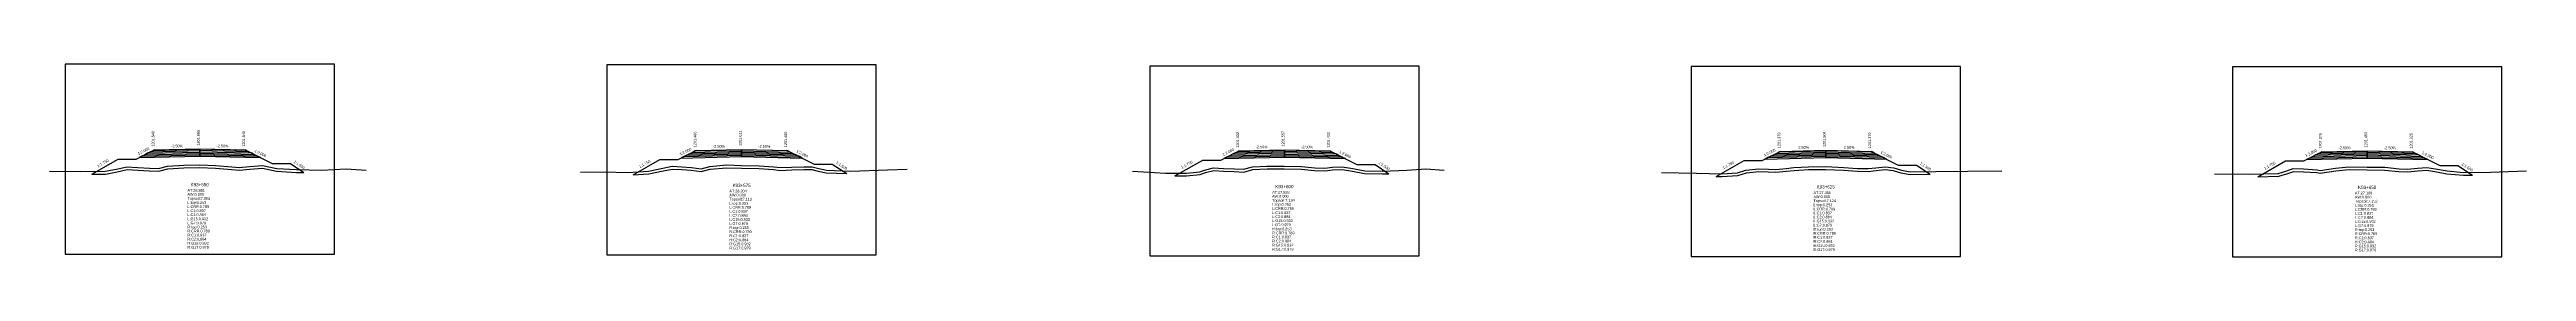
# Model space of a CAD drawing. Extents: x -7 to 78429, y 1189 to 1262.
# Drawn here: x 19291.8 to 19564.9, y 1189.7 to 1211 of the extents above; entities that cross this region are included whole.
import ezdxf
from ezdxf.enums import TextEntityAlignment as Align

# ---------------------------------------------------------------- set-up
doc = ezdxf.new("R2010")
doc.units = 0

msp = doc.modelspace()

# ---------------------------------------------------------------- linework, layer by layer
at = {"layer": 'A4_BORDER', "color": 7}
for points in [[(19293.524, 1190.027), (19323.224, 1190.027), (19323.224, 1211.027), (19293.524, 1211.027), (19293.524, 1190.027)], [(19353.265, 1189.95), (19382.965, 1189.95), (19382.965, 1210.95), (19353.265, 1210.95), (19353.265, 1189.95)], [(19413.102, 1189.817), (19442.802, 1189.817), (19442.802, 1210.817), (19413.102, 1210.817), (19413.102, 1189.817)], [(19472.786, 1189.774), (19502.486, 1189.774), (19502.486, 1210.774), (19472.786, 1210.774), (19472.786, 1189.774)], [(19532.473, 1189.727), (19562.173, 1189.727), (19562.173, 1210.727), (19532.473, 1210.727), (19532.473, 1189.727)]]:
    msp.add_lwpolyline(points, dxfattribs=at)
at = {"layer": 'CLEAR_GROUND', "color": 8}
for points in [[(19296.464, 1198.877), (19297.989, 1198.884), (19299.271, 1199.116), (19300.382, 1199.377), (19301.551, 1199.3), (19302.813, 1199.227), (19303.851, 1199.179), (19304.855, 1199.443), (19306.631, 1199.548), (19308.397, 1199.588), (19310.102, 1199.531), (19311.885, 1199.368), (19312.715, 1199.313), (19313.894, 1199.426), (19315.284, 1199.525), (19316.827, 1199.208), (19319.042, 1199.066), (19319.858, 1199.051)], [(19356.164, 1198.8), (19357.901, 1198.902), (19359.472, 1199.235), (19360.482, 1199.432), (19361.514, 1199.381), (19362.564, 1199.31), (19363.674, 1199.165), (19364.655, 1199.416), (19366.466, 1199.58), (19368.097, 1199.542), (19370.019, 1199.482), (19371.627, 1199.382), (19372.396, 1199.285), (19373.641, 1199.335), (19374.968, 1199.381), (19375.864, 1199.367), (19376.568, 1199.213), (19377.438, 1199.002), (19379.708, 1198.924)], [(19415.864, 1198.667), (19417.169, 1198.675), (19418.682, 1198.833), (19419.242, 1199.033), (19420.171, 1199.263), (19421.233, 1199.198), (19422.428, 1199.164), (19423.488, 1199.099), (19424.482, 1199.366), (19426.042, 1199.447), (19427.944, 1199.467), (19429.818, 1199.416), (19431.279, 1199.261), (19432.416, 1199.221), (19433.266, 1199.35), (19434.321, 1199.382), (19435.464, 1199.197), (19436.775, 1198.946), (19438.778, 1198.889), (19439.47, 1198.92)], [(19475.564, 1198.624), (19476.176, 1198.607), (19477.96, 1198.707), (19478.884, 1199.008), (19480.254, 1199.171), (19481.301, 1199.127), (19482.128, 1199.09), (19483.302, 1199.188), (19484.137, 1199.287), (19485.739, 1199.391), (19487.62, 1199.4), (19489.601, 1199.319), (19491.118, 1199.195), (19492.322, 1199.178), (19493.19, 1199.276), (19494.178, 1199.371), (19495.066, 1199.254), (19495.927, 1199.024), (19496.927, 1198.842), (19499.163, 1198.861)], [(19535.264, 1198.577), (19537.571, 1198.642), (19538.56, 1198.934), (19539.228, 1199.178), (19540.3, 1199.14), (19541.764, 1199.032), (19542.132, 1198.981), (19543.863, 1199.242), (19545.33, 1199.371), (19547.334, 1199.356), (19549.24, 1199.326), (19550.832, 1199.146), (19551.79, 1199.121), (19552.9, 1199.242), (19553.884, 1199.319), (19554.794, 1199.158), (19556.102, 1198.919), (19557.93, 1198.744), (19558.919, 1198.761)]]:
    msp.add_lwpolyline(points, dxfattribs=at)
at = {"layer": 'DESIGN_ROAD_TRIMMED', "color": 1}
for points in [[(19296.464, 1198.877), (19299.374, 1200.54), (19301.374, 1200.54), (19303.374, 1201.54), (19303.374, 1201.54), (19303.269, 1201.487), (19303.269, 1201.487), (19302.953, 1201.329), (19302.953, 1201.329), (19302.637, 1201.172), (19302.637, 1201.172), (19302.322, 1201.014), (19302.322, 1201.014), (19302.006, 1200.856), (19302.006, 1200.856), (19301.69, 1200.698), (19308.374, 1200.865), (19308.374, 1201.015), (19308.374, 1201.015), (19308.374, 1201.165), (19308.374, 1201.165), (19308.374, 1201.315), (19308.374, 1201.315), (19308.374, 1201.465), (19308.374, 1201.465), (19308.374, 1201.615), (19308.374, 1201.615), (19308.374, 1201.665), (19308.374, 1201.665), (19308.374, 1201.665), (19308.374, 1201.665), (19308.374, 1201.665), (19308.374, 1201.615), (19308.374, 1201.615), (19308.374, 1201.465), (19308.374, 1201.465), (19308.374, 1201.315), (19308.374, 1201.315), (19308.374, 1201.165), (19308.374, 1201.165), (19308.374, 1201.015), (19308.374, 1201.015), (19308.374, 1200.865), (19315.058, 1200.698), (19314.743, 1200.856), (19314.743, 1200.856), (19314.427, 1201.014), (19314.427, 1201.014), (19314.111, 1201.172), (19314.111, 1201.172), (19313.795, 1201.329), (19313.795, 1201.329), (19313.48, 1201.487), (19313.48, 1201.487), (19313.374, 1201.54), (19313.374, 1201.54), (19316.374, 1200.04), (19318.374, 1200.04), (19319.858, 1199.051)], [(19356.164, 1198.8), (19359.115, 1200.486), (19361.115, 1200.486), (19363.115, 1201.486), (19363.115, 1201.486), (19363.009, 1201.433), (19363.009, 1201.433), (19362.694, 1201.275), (19362.694, 1201.275), (19362.378, 1201.118), (19362.378, 1201.118), (19362.062, 1200.96), (19362.062, 1200.96), (19361.746, 1200.802), (19361.746, 1200.802), (19361.43, 1200.644), (19368.115, 1200.811), (19368.115, 1200.961), (19368.115, 1200.961), (19368.115, 1201.111), (19368.115, 1201.111), (19368.115, 1201.261), (19368.115, 1201.261), (19368.115, 1201.411), (19368.115, 1201.411), (19368.115, 1201.561), (19368.115, 1201.561), (19368.115, 1201.611), (19368.115, 1201.611), (19368.115, 1201.611), (19368.115, 1201.611), (19368.115, 1201.611), (19368.115, 1201.561), (19368.115, 1201.561), (19368.115, 1201.411), (19368.115, 1201.411), (19368.115, 1201.261), (19368.115, 1201.261), (19368.115, 1201.111), (19368.115, 1201.111), (19368.115, 1200.961), (19368.115, 1200.961), (19368.115, 1200.811), (19374.799, 1200.644), (19374.483, 1200.802), (19374.483, 1200.802), (19374.167, 1200.96), (19374.167, 1200.96), (19373.851, 1201.118), (19373.851, 1201.118), (19373.536, 1201.275), (19373.536, 1201.275), (19373.22, 1201.433), (19373.22, 1201.433), (19373.115, 1201.486), (19373.115, 1201.486), (19376.115, 1199.986), (19378.115, 1199.986), (19379.708, 1198.924)], [(19415.864, 1198.667), (19418.952, 1200.432), (19420.952, 1200.432), (19422.952, 1201.432), (19422.952, 1201.432), (19422.847, 1201.379), (19422.847, 1201.379), (19422.531, 1201.221), (19422.531, 1201.221), (19422.215, 1201.064), (19422.215, 1201.064), (19421.899, 1200.906), (19421.899, 1200.906), (19421.584, 1200.748), (19421.584, 1200.748), (19421.268, 1200.59), (19427.952, 1200.757), (19427.952, 1200.907), (19427.952, 1200.907), (19427.952, 1201.057), (19427.952, 1201.057), (19427.952, 1201.207), (19427.952, 1201.207), (19427.952, 1201.357), (19427.952, 1201.357), (19427.952, 1201.507), (19427.952, 1201.507), (19427.952, 1201.557), (19427.952, 1201.557), (19427.952, 1201.557), (19427.952, 1201.557), (19427.952, 1201.557), (19427.952, 1201.507), (19427.952, 1201.507), (19427.952, 1201.357), (19427.952, 1201.357), (19427.952, 1201.207), (19427.952, 1201.207), (19427.952, 1201.057), (19427.952, 1201.057), (19427.952, 1200.907), (19427.952, 1200.907), (19427.952, 1200.757), (19434.636, 1200.59), (19434.32, 1200.748), (19434.32, 1200.748), (19434.005, 1200.906), (19434.005, 1200.906), (19433.689, 1201.064), (19433.689, 1201.064), (19433.373, 1201.221), (19433.373, 1201.221), (19433.057, 1201.379), (19433.057, 1201.379), (19432.952, 1201.432), (19432.952, 1201.432), (19435.952, 1199.932), (19437.952, 1199.932), (19439.47, 1198.92)], [(19475.564, 1198.624), (19478.636, 1200.379), (19480.636, 1200.379), (19482.636, 1201.379), (19482.636, 1201.379), (19482.53, 1201.326), (19482.53, 1201.326), (19482.214, 1201.168), (19482.214, 1201.168), (19481.899, 1201.011), (19481.899, 1201.011), (19481.583, 1200.853), (19481.583, 1200.853), (19481.267, 1200.695), (19481.267, 1200.695), (19480.951, 1200.537), (19487.636, 1200.704), (19487.636, 1200.854), (19487.636, 1200.854), (19487.636, 1201.004), (19487.636, 1201.004), (19487.636, 1201.154), (19487.636, 1201.154), (19487.636, 1201.304), (19487.636, 1201.304), (19487.636, 1201.454), (19487.636, 1201.454), (19487.636, 1201.504), (19487.636, 1201.504), (19487.636, 1201.504), (19487.636, 1201.504), (19487.636, 1201.504), (19487.636, 1201.454), (19487.636, 1201.454), (19487.636, 1201.304), (19487.636, 1201.304), (19487.636, 1201.154), (19487.636, 1201.154), (19487.636, 1201.004), (19487.636, 1201.004), (19487.636, 1200.854), (19487.636, 1200.854), (19487.636, 1200.704), (19494.32, 1200.537), (19494.004, 1200.695), (19494.004, 1200.695), (19493.688, 1200.853), (19493.688, 1200.853), (19493.372, 1201.011), (19493.372, 1201.011), (19493.057, 1201.168), (19493.057, 1201.168), (19492.741, 1201.326), (19492.741, 1201.326), (19492.636, 1201.379), (19492.636, 1201.379), (19495.636, 1199.879), (19497.636, 1199.879), (19499.163, 1198.861)], [(19535.264, 1198.577), (19538.323, 1200.325), (19540.323, 1200.325), (19542.323, 1201.325), (19542.323, 1201.325), (19542.218, 1201.272), (19542.218, 1201.272), (19541.902, 1201.114), (19541.902, 1201.114), (19541.586, 1200.957), (19541.586, 1200.957), (19541.27, 1200.799), (19541.27, 1200.799), (19540.955, 1200.641), (19540.955, 1200.641), (19540.639, 1200.483), (19547.323, 1200.65), (19547.323, 1200.8), (19547.323, 1200.8), (19547.323, 1200.95), (19547.323, 1200.95), (19547.323, 1201.1), (19547.323, 1201.1), (19547.323, 1201.25), (19547.323, 1201.25), (19547.323, 1201.4), (19547.323, 1201.4), (19547.323, 1201.45), (19547.323, 1201.45), (19547.323, 1201.45), (19547.323, 1201.45), (19547.323, 1201.45), (19547.323, 1201.4), (19547.323, 1201.4), (19547.323, 1201.25), (19547.323, 1201.25), (19547.323, 1201.1), (19547.323, 1201.1), (19547.323, 1200.95), (19547.323, 1200.95), (19547.323, 1200.8), (19547.323, 1200.8), (19547.323, 1200.65), (19554.007, 1200.483), (19553.691, 1200.641), (19553.691, 1200.641), (19553.376, 1200.799), (19553.376, 1200.799), (19553.06, 1200.957), (19553.06, 1200.957), (19552.744, 1201.114), (19552.744, 1201.114), (19552.428, 1201.272), (19552.428, 1201.272), (19552.323, 1201.325), (19552.323, 1201.325), (19555.323, 1199.825), (19557.323, 1199.825), (19558.919, 1198.761)]]:
    msp.add_lwpolyline(points, dxfattribs=at)
at = {"layer": 'FINISHED_ROAD', "color": 2}
for points in [[(19299.374, 1200.54), (19301.374, 1200.54), (19303.374, 1201.54), (19303.374, 1201.54), (19308.374, 1201.665), (19313.374, 1201.54), (19313.374, 1201.54), (19316.374, 1200.04), (19318.374, 1200.04)], [(19359.115, 1200.486), (19361.115, 1200.486), (19363.115, 1201.486), (19363.115, 1201.486), (19368.115, 1201.611), (19373.115, 1201.486), (19373.115, 1201.486), (19376.115, 1199.986), (19378.115, 1199.986)], [(19418.952, 1200.432), (19420.952, 1200.432), (19422.952, 1201.432), (19422.952, 1201.432), (19427.952, 1201.557), (19432.952, 1201.432), (19432.952, 1201.432), (19435.952, 1199.932), (19437.952, 1199.932)], [(19478.636, 1200.379), (19480.636, 1200.379), (19482.636, 1201.379), (19482.636, 1201.379), (19487.636, 1201.504), (19492.636, 1201.379), (19492.636, 1201.379), (19495.636, 1199.879), (19497.636, 1199.879)], [(19538.323, 1200.325), (19540.323, 1200.325), (19542.323, 1201.325), (19542.323, 1201.325), (19547.323, 1201.45), (19552.323, 1201.325), (19552.323, 1201.325), (19555.323, 1199.825), (19557.323, 1199.825)]]:
    msp.add_lwpolyline(points, dxfattribs=at)
at = {"layer": 'LAYER_0', "color": 4}
for points in [[(19303.374, 1201.54), (19303.269, 1201.487), (19308.374, 1201.615), (19308.374, 1201.665)], [(19363.115, 1201.486), (19363.009, 1201.433), (19368.115, 1201.561), (19368.115, 1201.611)], [(19422.952, 1201.432), (19422.847, 1201.379), (19427.952, 1201.507), (19427.952, 1201.557)], [(19482.636, 1201.379), (19482.53, 1201.326), (19487.636, 1201.454), (19487.636, 1201.504)], [(19542.323, 1201.325), (19542.218, 1201.272), (19547.323, 1201.4), (19547.323, 1201.45)]]:
    msp.add_lwpolyline(points, dxfattribs=at)
at = {"layer": 'LAYER_1', "color": 4}
for points in [[(19303.269, 1201.487), (19302.953, 1201.329), (19308.374, 1201.465), (19308.374, 1201.615)], [(19363.009, 1201.433), (19362.694, 1201.275), (19368.115, 1201.411), (19368.115, 1201.561)], [(19422.847, 1201.379), (19422.531, 1201.221), (19427.952, 1201.357), (19427.952, 1201.507)], [(19482.53, 1201.326), (19482.214, 1201.168), (19487.636, 1201.304), (19487.636, 1201.454)], [(19542.218, 1201.272), (19541.902, 1201.114), (19547.323, 1201.25), (19547.323, 1201.4)]]:
    msp.add_lwpolyline(points, dxfattribs=at)
at = {"layer": 'LAYER_10', "color": 6}
for points in [[(19314.427, 1201.014), (19314.743, 1200.856), (19308.374, 1201.015), (19308.374, 1201.165)], [(19374.167, 1200.96), (19374.483, 1200.802), (19368.115, 1200.961), (19368.115, 1201.111)], [(19434.005, 1200.906), (19434.32, 1200.748), (19427.952, 1200.907), (19427.952, 1201.057)], [(19493.688, 1200.853), (19494.004, 1200.695), (19487.636, 1200.854), (19487.636, 1201.004)], [(19553.376, 1200.799), (19553.691, 1200.641), (19547.323, 1200.8), (19547.323, 1200.95)]]:
    msp.add_lwpolyline(points, dxfattribs=at)
at = {"layer": 'LAYER_11', "color": 6}
for points in [[(19314.743, 1200.856), (19315.058, 1200.698), (19308.374, 1200.865), (19308.374, 1201.015)], [(19374.483, 1200.802), (19374.799, 1200.644), (19368.115, 1200.811), (19368.115, 1200.961)], [(19434.32, 1200.748), (19434.636, 1200.59), (19427.952, 1200.757), (19427.952, 1200.907)], [(19494.004, 1200.695), (19494.32, 1200.537), (19487.636, 1200.704), (19487.636, 1200.854)], [(19553.691, 1200.641), (19554.007, 1200.483), (19547.323, 1200.65), (19547.323, 1200.8)]]:
    msp.add_lwpolyline(points, dxfattribs=at)
at = {"layer": 'LAYER_2', "color": 4}
for points in [[(19302.953, 1201.329), (19302.637, 1201.172), (19308.374, 1201.315), (19308.374, 1201.465)], [(19362.694, 1201.275), (19362.378, 1201.118), (19368.115, 1201.261), (19368.115, 1201.411)], [(19422.531, 1201.221), (19422.215, 1201.064), (19427.952, 1201.207), (19427.952, 1201.357)], [(19482.214, 1201.168), (19481.899, 1201.011), (19487.636, 1201.154), (19487.636, 1201.304)], [(19541.902, 1201.114), (19541.586, 1200.957), (19547.323, 1201.1), (19547.323, 1201.25)]]:
    msp.add_lwpolyline(points, dxfattribs=at)
at = {"layer": 'LAYER_3', "color": 4}
for points in [[(19302.637, 1201.172), (19302.322, 1201.014), (19308.374, 1201.165), (19308.374, 1201.315)], [(19362.378, 1201.118), (19362.062, 1200.96), (19368.115, 1201.111), (19368.115, 1201.261)], [(19422.215, 1201.064), (19421.899, 1200.906), (19427.952, 1201.057), (19427.952, 1201.207)], [(19481.899, 1201.011), (19481.583, 1200.853), (19487.636, 1201.004), (19487.636, 1201.154)], [(19541.586, 1200.957), (19541.27, 1200.799), (19547.323, 1200.95), (19547.323, 1201.1)]]:
    msp.add_lwpolyline(points, dxfattribs=at)
at = {"layer": 'LAYER_4', "color": 4}
for points in [[(19302.322, 1201.014), (19302.006, 1200.856), (19308.374, 1201.015), (19308.374, 1201.165)], [(19362.062, 1200.96), (19361.746, 1200.802), (19368.115, 1200.961), (19368.115, 1201.111)], [(19421.899, 1200.906), (19421.584, 1200.748), (19427.952, 1200.907), (19427.952, 1201.057)], [(19481.583, 1200.853), (19481.267, 1200.695), (19487.636, 1200.854), (19487.636, 1201.004)], [(19541.27, 1200.799), (19540.955, 1200.641), (19547.323, 1200.8), (19547.323, 1200.95)]]:
    msp.add_lwpolyline(points, dxfattribs=at)
at = {"layer": 'LAYER_5', "color": 4}
for points in [[(19302.006, 1200.856), (19301.69, 1200.698), (19308.374, 1200.865), (19308.374, 1201.015)], [(19361.746, 1200.802), (19361.43, 1200.644), (19368.115, 1200.811), (19368.115, 1200.961)], [(19421.584, 1200.748), (19421.268, 1200.59), (19427.952, 1200.757), (19427.952, 1200.907)], [(19481.267, 1200.695), (19480.951, 1200.537), (19487.636, 1200.704), (19487.636, 1200.854)], [(19540.955, 1200.641), (19540.639, 1200.483), (19547.323, 1200.65), (19547.323, 1200.8)]]:
    msp.add_lwpolyline(points, dxfattribs=at)
at = {"layer": 'LAYER_6', "color": 6}
for points in [[(19313.374, 1201.54), (19313.48, 1201.487), (19308.374, 1201.615), (19308.374, 1201.665)], [(19373.115, 1201.486), (19373.22, 1201.433), (19368.115, 1201.561), (19368.115, 1201.611)], [(19432.952, 1201.432), (19433.057, 1201.379), (19427.952, 1201.507), (19427.952, 1201.557)], [(19492.636, 1201.379), (19492.741, 1201.326), (19487.636, 1201.454), (19487.636, 1201.504)], [(19552.323, 1201.325), (19552.428, 1201.272), (19547.323, 1201.4), (19547.323, 1201.45)]]:
    msp.add_lwpolyline(points, dxfattribs=at)
at = {"layer": 'LAYER_7', "color": 6}
for points in [[(19313.48, 1201.487), (19313.795, 1201.329), (19308.374, 1201.465), (19308.374, 1201.615)], [(19373.22, 1201.433), (19373.536, 1201.275), (19368.115, 1201.411), (19368.115, 1201.561)], [(19433.057, 1201.379), (19433.373, 1201.221), (19427.952, 1201.357), (19427.952, 1201.507)], [(19492.741, 1201.326), (19493.057, 1201.168), (19487.636, 1201.304), (19487.636, 1201.454)], [(19552.428, 1201.272), (19552.744, 1201.114), (19547.323, 1201.25), (19547.323, 1201.4)]]:
    msp.add_lwpolyline(points, dxfattribs=at)
at = {"layer": 'LAYER_8', "color": 6}
for points in [[(19313.795, 1201.329), (19314.111, 1201.172), (19308.374, 1201.315), (19308.374, 1201.465)], [(19373.536, 1201.275), (19373.851, 1201.118), (19368.115, 1201.261), (19368.115, 1201.411)], [(19433.373, 1201.221), (19433.689, 1201.064), (19427.952, 1201.207), (19427.952, 1201.357)], [(19493.057, 1201.168), (19493.372, 1201.011), (19487.636, 1201.154), (19487.636, 1201.304)], [(19552.744, 1201.114), (19553.06, 1200.957), (19547.323, 1201.1), (19547.323, 1201.25)]]:
    msp.add_lwpolyline(points, dxfattribs=at)
at = {"layer": 'LAYER_9', "color": 6}
for points in [[(19314.111, 1201.172), (19314.427, 1201.014), (19308.374, 1201.165), (19308.374, 1201.315)], [(19373.851, 1201.118), (19374.167, 1200.96), (19368.115, 1201.111), (19368.115, 1201.261)], [(19433.689, 1201.064), (19434.005, 1200.906), (19427.952, 1201.057), (19427.952, 1201.207)], [(19493.372, 1201.011), (19493.688, 1200.853), (19487.636, 1201.004), (19487.636, 1201.154)], [(19553.06, 1200.957), (19553.376, 1200.799), (19547.323, 1200.95), (19547.323, 1201.1)]]:
    msp.add_lwpolyline(points, dxfattribs=at)
at = {"layer": 'NATURAL_GROUND', "color": 3}
for points in [[(19291.819, 1199.2), (19295.276, 1199.171), (19297.961, 1199.184), (19299.21, 1199.41), (19300.357, 1199.679), (19301.569, 1199.599), (19302.828, 1199.527), (19303.819, 1199.481), (19304.807, 1199.741), (19306.619, 1199.848), (19308.398, 1199.888), (19310.12, 1199.831), (19311.908, 1199.667), (19312.71, 1199.614), (19313.869, 1199.725), (19315.304, 1199.827), (19316.867, 1199.506), (19319.054, 1199.366), (19321.819, 1199.314), (19324.529, 1199.459), (19326.71, 1199.306)], [(19350.336, 1199.1), (19352.925, 1199.123), (19355.531, 1199.063), (19357.861, 1199.2), (19359.413, 1199.529), (19360.461, 1199.733), (19361.532, 1199.681), (19362.594, 1199.609), (19363.656, 1199.47), (19364.604, 1199.713), (19366.456, 1199.88), (19368.106, 1199.842), (19370.033, 1199.782), (19371.656, 1199.681), (19372.409, 1199.586), (19373.63, 1199.635), (19374.965, 1199.681), (19375.899, 1199.667), (19376.636, 1199.505), (19377.479, 1199.301), (19380.111, 1199.21), (19384.199, 1199.332), (19386.361, 1199.403)], [(19411.219, 1199.199), (19414.854, 1198.961), (19417.152, 1198.975), (19418.615, 1199.128), (19419.155, 1199.321), (19420.143, 1199.565), (19421.246, 1199.498), (19422.441, 1199.464), (19423.457, 1199.401), (19424.435, 1199.664), (19426.033, 1199.747), (19427.946, 1199.767), (19429.838, 1199.716), (19431.3, 1199.56), (19432.399, 1199.522), (19433.239, 1199.649), (19434.341, 1199.683), (19435.516, 1199.492), (19436.808, 1199.245), (19438.775, 1199.189), (19441.437, 1199.31), (19443.564, 1199.446), (19445.552, 1199.294)], [(19469.519, 1199.043), (19473.369, 1198.984), (19476.172, 1198.907), (19477.905, 1199.004), (19478.82, 1199.302), (19480.243, 1199.472), (19481.314, 1199.427), (19482.123, 1199.391), (19483.272, 1199.487), (19484.11, 1199.586), (19485.729, 1199.691), (19487.626, 1199.7), (19489.62, 1199.618), (19491.133, 1199.495), (19492.308, 1199.478), (19493.159, 1199.574), (19494.184, 1199.673), (19495.125, 1199.549), (19495.993, 1199.317), (19496.953, 1199.142), (19499.775, 1199.166), (19503.287, 1199.204), (19507.038, 1199.229)], [(19530.506, 1198.889), (19534.385, 1198.852), (19537.524, 1198.941), (19538.466, 1199.219), (19539.18, 1199.48), (19540.316, 1199.44), (19541.796, 1199.33), (19542.13, 1199.284), (19543.828, 1199.54), (19545.318, 1199.671), (19547.338, 1199.656), (19549.259, 1199.626), (19550.853, 1199.446), (19551.778, 1199.421), (19552.872, 1199.541), (19553.899, 1199.621), (19554.847, 1199.453), (19556.143, 1199.216), (19557.942, 1199.044), (19560.912, 1199.096), (19564.88, 1199.239), (19564.884, 1199.251)]]:
    msp.add_lwpolyline(points, dxfattribs=at)
at = {"layer": 'STRUCTURE_LEFT', "color": 4}
for points in [[(19303.374, 1201.54), (19303.269, 1201.487), (19303.269, 1201.487), (19302.953, 1201.329), (19302.953, 1201.329), (19302.637, 1201.172), (19302.637, 1201.172), (19302.322, 1201.014), (19302.322, 1201.014), (19302.006, 1200.856), (19302.006, 1200.856), (19301.69, 1200.698), (19308.374, 1200.865), (19308.374, 1201.015), (19308.374, 1201.015), (19308.374, 1201.165), (19308.374, 1201.165), (19308.374, 1201.315), (19308.374, 1201.315), (19308.374, 1201.465), (19308.374, 1201.465), (19308.374, 1201.615), (19308.374, 1201.615), (19308.374, 1201.665), (19308.374, 1201.665)], [(19363.115, 1201.486), (19363.009, 1201.433), (19363.009, 1201.433), (19362.694, 1201.275), (19362.694, 1201.275), (19362.378, 1201.118), (19362.378, 1201.118), (19362.062, 1200.96), (19362.062, 1200.96), (19361.746, 1200.802), (19361.746, 1200.802), (19361.43, 1200.644), (19368.115, 1200.811), (19368.115, 1200.961), (19368.115, 1200.961), (19368.115, 1201.111), (19368.115, 1201.111), (19368.115, 1201.261), (19368.115, 1201.261), (19368.115, 1201.411), (19368.115, 1201.411), (19368.115, 1201.561), (19368.115, 1201.561), (19368.115, 1201.611), (19368.115, 1201.611)], [(19422.952, 1201.432), (19422.847, 1201.379), (19422.847, 1201.379), (19422.531, 1201.221), (19422.531, 1201.221), (19422.215, 1201.064), (19422.215, 1201.064), (19421.899, 1200.906), (19421.899, 1200.906), (19421.584, 1200.748), (19421.584, 1200.748), (19421.268, 1200.59), (19427.952, 1200.757), (19427.952, 1200.907), (19427.952, 1200.907), (19427.952, 1201.057), (19427.952, 1201.057), (19427.952, 1201.207), (19427.952, 1201.207), (19427.952, 1201.357), (19427.952, 1201.357), (19427.952, 1201.507), (19427.952, 1201.507), (19427.952, 1201.557), (19427.952, 1201.557)], [(19482.636, 1201.379), (19482.53, 1201.326), (19482.53, 1201.326), (19482.214, 1201.168), (19482.214, 1201.168), (19481.899, 1201.011), (19481.899, 1201.011), (19481.583, 1200.853), (19481.583, 1200.853), (19481.267, 1200.695), (19481.267, 1200.695), (19480.951, 1200.537), (19487.636, 1200.704), (19487.636, 1200.854), (19487.636, 1200.854), (19487.636, 1201.004), (19487.636, 1201.004), (19487.636, 1201.154), (19487.636, 1201.154), (19487.636, 1201.304), (19487.636, 1201.304), (19487.636, 1201.454), (19487.636, 1201.454), (19487.636, 1201.504), (19487.636, 1201.504)], [(19542.323, 1201.325), (19542.218, 1201.272), (19542.218, 1201.272), (19541.902, 1201.114), (19541.902, 1201.114), (19541.586, 1200.957), (19541.586, 1200.957), (19541.27, 1200.799), (19541.27, 1200.799), (19540.955, 1200.641), (19540.955, 1200.641), (19540.639, 1200.483), (19547.323, 1200.65), (19547.323, 1200.8), (19547.323, 1200.8), (19547.323, 1200.95), (19547.323, 1200.95), (19547.323, 1201.1), (19547.323, 1201.1), (19547.323, 1201.25), (19547.323, 1201.25), (19547.323, 1201.4), (19547.323, 1201.4), (19547.323, 1201.45), (19547.323, 1201.45)]]:
    msp.add_lwpolyline(points, dxfattribs=at)
at = {"layer": 'STRUCTURE_RIGHT', "color": 6}
for points in [[(19308.374, 1201.665), (19308.374, 1201.665), (19308.374, 1201.615), (19308.374, 1201.615), (19308.374, 1201.465), (19308.374, 1201.465), (19308.374, 1201.315), (19308.374, 1201.315), (19308.374, 1201.165), (19308.374, 1201.165), (19308.374, 1201.015), (19308.374, 1201.015), (19308.374, 1200.865), (19315.058, 1200.698), (19314.743, 1200.856), (19314.743, 1200.856), (19314.427, 1201.014), (19314.427, 1201.014), (19314.111, 1201.172), (19314.111, 1201.172), (19313.795, 1201.329), (19313.795, 1201.329), (19313.48, 1201.487), (19313.48, 1201.487), (19313.374, 1201.54)], [(19368.115, 1201.611), (19368.115, 1201.611), (19368.115, 1201.561), (19368.115, 1201.561), (19368.115, 1201.411), (19368.115, 1201.411), (19368.115, 1201.261), (19368.115, 1201.261), (19368.115, 1201.111), (19368.115, 1201.111), (19368.115, 1200.961), (19368.115, 1200.961), (19368.115, 1200.811), (19374.799, 1200.644), (19374.483, 1200.802), (19374.483, 1200.802), (19374.167, 1200.96), (19374.167, 1200.96), (19373.851, 1201.118), (19373.851, 1201.118), (19373.536, 1201.275), (19373.536, 1201.275), (19373.22, 1201.433), (19373.22, 1201.433), (19373.115, 1201.486)], [(19427.952, 1201.557), (19427.952, 1201.557), (19427.952, 1201.507), (19427.952, 1201.507), (19427.952, 1201.357), (19427.952, 1201.357), (19427.952, 1201.207), (19427.952, 1201.207), (19427.952, 1201.057), (19427.952, 1201.057), (19427.952, 1200.907), (19427.952, 1200.907), (19427.952, 1200.757), (19434.636, 1200.59), (19434.32, 1200.748), (19434.32, 1200.748), (19434.005, 1200.906), (19434.005, 1200.906), (19433.689, 1201.064), (19433.689, 1201.064), (19433.373, 1201.221), (19433.373, 1201.221), (19433.057, 1201.379), (19433.057, 1201.379), (19432.952, 1201.432)], [(19487.636, 1201.504), (19487.636, 1201.504), (19487.636, 1201.454), (19487.636, 1201.454), (19487.636, 1201.304), (19487.636, 1201.304), (19487.636, 1201.154), (19487.636, 1201.154), (19487.636, 1201.004), (19487.636, 1201.004), (19487.636, 1200.854), (19487.636, 1200.854), (19487.636, 1200.704), (19494.32, 1200.537), (19494.004, 1200.695), (19494.004, 1200.695), (19493.688, 1200.853), (19493.688, 1200.853), (19493.372, 1201.011), (19493.372, 1201.011), (19493.057, 1201.168), (19493.057, 1201.168), (19492.741, 1201.326), (19492.741, 1201.326), (19492.636, 1201.379)], [(19547.323, 1201.45), (19547.323, 1201.45), (19547.323, 1201.4), (19547.323, 1201.4), (19547.323, 1201.25), (19547.323, 1201.25), (19547.323, 1201.1), (19547.323, 1201.1), (19547.323, 1200.95), (19547.323, 1200.95), (19547.323, 1200.8), (19547.323, 1200.8), (19547.323, 1200.65), (19554.007, 1200.483), (19553.691, 1200.641), (19553.691, 1200.641), (19553.376, 1200.799), (19553.376, 1200.799), (19553.06, 1200.957), (19553.06, 1200.957), (19552.744, 1201.114), (19552.744, 1201.114), (19552.428, 1201.272), (19552.428, 1201.272), (19552.323, 1201.325)]]:
    msp.add_lwpolyline(points, dxfattribs=at)

# ---------------------------------------------------------------- texts
at = {"layer": 'INFO_TEXT'}
for s, p in [('AT:26.881', (19307.024, 1196.927)), ('AW:0.000', (19307.024, 1196.477)), ('Topsoil:7.064', (19307.024, 1196.027)), ('AT:26.204', (19366.765, 1196.85)), ('AW:0.000', (19366.765, 1196.4)), ('Topsoil:7.113', (19366.765, 1195.95)), ('AT:27.528', (19426.602, 1196.717)), ('AW:0.000', (19426.602, 1196.267)), ('Topsoil:7.134', (19426.602, 1195.817)), ('AT:27.456', (19486.286, 1196.674)), ('AW:0.000', (19486.286, 1196.224)), ('Topsoil:7.124', (19486.286, 1195.774)), ('AT:27.108', (19545.973, 1196.627)), ('AW:0.000', (19545.973, 1196.177)), ('Topsoil:7.152', (19545.973, 1195.727)), ('L:top:0.253', (19307.024, 1195.577)), ('L:CRR:0.789', (19307.024, 1195.127)), ('L:C1:0.837', (19307.024, 1194.677)), ('L:C2:0.884', (19307.024, 1194.227)), ('L:G15:0.932', (19307.024, 1193.777)), ('L:G7:0.979', (19307.024, 1193.327)), ('L:top:0.253', (19366.765, 1195.5)), ('L:CRR:0.789', (19366.765, 1195.05)), ('L:C1:0.837', (19366.765, 1194.6)), ('L:C2:0.884', (19366.765, 1194.15)), ('L:G15:0.932', (19366.765, 1193.7)), ('L:G7:0.979', (19366.765, 1193.25)), ('L:top:0.253', (19426.602, 1195.367)), ('L:CRR:0.789', (19426.602, 1194.917)), ('L:C1:0.837', (19426.602, 1194.467)), ('L:C2:0.884', (19426.602, 1194.017)), ('L:G15:0.932', (19426.602, 1193.567)), ('L:G7:0.979', (19426.602, 1193.117)), ('L:top:0.253', (19486.286, 1195.324)), ('L:CRR:0.789', (19486.286, 1194.874)), ('L:C1:0.837', (19486.286, 1194.424)), ('L:C2:0.884', (19486.286, 1193.974)), ('L:G15:0.932', (19486.286, 1193.524)), ('L:G7:0.979', (19486.286, 1193.074)), ('L:top:0.253', (19545.973, 1195.277)), ('L:CRR:0.789', (19545.973, 1194.827)), ('L:C1:0.837', (19545.973, 1194.377)), ('L:C2:0.884', (19545.973, 1193.927)), ('L:G15:0.932', (19545.973, 1193.477)), ('L:G7:0.979', (19545.973, 1193.027)), ('R:top:0.253', (19307.024, 1192.877)), ('R:CRR:0.789', (19307.024, 1192.427)), ('R:C1:0.837', (19307.024, 1191.977)), ('R:C2:0.884', (19307.024, 1191.527)), ('R:G15:0.932', (19307.024, 1191.077)), ('R:G17:0.979', (19307.024, 1190.627)), ('R:top:0.253', (19366.765, 1192.8)), ('R:CRR:0.789', (19366.765, 1192.35)), ('R:C1:0.837', (19366.765, 1191.9)), ('R:C2:0.884', (19366.765, 1191.45)), ('R:G15:0.932', (19366.765, 1191)), ('R:G17:0.979', (19366.765, 1190.55)), ('R:top:0.253', (19426.602, 1192.667)), ('R:CRR:0.789', (19426.602, 1192.217)), ('R:C1:0.837', (19426.602, 1191.767)), ('R:C2:0.884', (19426.602, 1191.317)), ('R:G15:0.932', (19426.602, 1190.867)), ('R:G17:0.979', (19426.602, 1190.417)), ('R:top:0.253', (19486.286, 1192.624)), ('R:CRR:0.789', (19486.286, 1192.174)), ('R:C1:0.837', (19486.286, 1191.724)), ('R:C2:0.884', (19486.286, 1191.274)), ('R:G15:0.932', (19486.286, 1190.824)), ('R:G17:0.979', (19486.286, 1190.374)), ('R:top:0.253', (19545.973, 1192.577)), ('R:CRR:0.789', (19545.973, 1192.127)), ('R:C1:0.837', (19545.973, 1191.677)), ('R:C2:0.884', (19545.973, 1191.227)), ('R:G15:0.932', (19545.973, 1190.777)), ('R:G17:0.979', (19545.973, 1190.327))]:
    msp.add_text(s, height=0.3, dxfattribs=at).set_placement(p)
at = {"layer": 'LEFT_TEXT_H'}
for s, p in [('1201.540', (19303.374, 1201.9)), ('1201.486', (19363.115, 1201.846)), ('1201.432', (19422.952, 1201.792)), ('1201.379', (19482.636, 1201.739)), ('1201.325', (19542.323, 1201.685))]:
    msp.add_text(s, height=0.3, rotation=90, dxfattribs=at).set_placement(p)
at = {"layer": 'POINT_TEXT_H'}
for s, p in [('1201.665', (19308.374, 1202.025)), ('1201.611', (19368.115, 1201.971)), ('1201.557', (19427.952, 1201.917)), ('1201.504', (19487.636, 1201.864)), ('1201.450', (19547.323, 1201.81))]:
    msp.add_text(s, height=0.3, rotation=90, dxfattribs=at).set_placement(p)
at = {"layer": 'RIGHT_TEXT_H'}
for s, p in [('1201.540', (19313.374, 1201.9)), ('1201.486', (19373.115, 1201.846)), ('1201.432', (19432.952, 1201.792)), ('1201.379', (19492.636, 1201.739)), ('1201.325', (19552.323, 1201.685))]:
    msp.add_text(s, height=0.3, rotation=90, dxfattribs=at).set_placement(p)
at = {"layer": 'SLOPE_left'}
for s, rotation, p in [('1:2.000', 26.565, (19302.294, 1201.201)), ('1:2.000', 26.565, (19362.034, 1201.147)), ('1:2.000', 26.565, (19421.872, 1201.093)), ('1:2.000', 26.565, (19481.555, 1201.04)), ('1:2.000', 26.565, (19541.242, 1200.986)), ('1:1.750', 29.745, (19297.83, 1199.865)), ('1:1.750', 29.745, (19357.55, 1199.799)), ('1:1.750', 29.745, (19417.319, 1199.706)), ('1:1.750', 29.745, (19477.01, 1199.658)), ('1:1.750', 29.745, (19536.704, 1199.607))]:
    msp.add_text(s, height=0.3, rotation=rotation, dxfattribs=at).set_placement(p, align=Align.BOTTOM_CENTER)
at = {"layer": 'SLOPE_right'}
for s, rotation, p in [('1:2.000', -26.565, (19314.955, 1200.951)), ('1:2.000', -26.565, (19374.695, 1200.897)), ('1:1.500', -33.69, (19319.216, 1199.695)), ('1:1.500', -33.69, (19379.011, 1199.605)), ('1:2.000', -26.565, (19434.533, 1200.843)), ('1:1.500', -33.69, (19438.811, 1199.576)), ('1:2.000', -26.565, (19494.216, 1200.79)), ('1:1.500', -33.69, (19498.499, 1199.52)), ('1:2.000', -26.565, (19553.903, 1200.736)), ('1:1.500', -33.69, (19558.221, 1199.443))]:
    msp.add_text(s, height=0.3, rotation=rotation, dxfattribs=at).set_placement(p, align=Align.BOTTOM_CENTER)
at = {"layer": 'SLOPE_TEXT'}
for p in [(19305.874, 1201.842), (19310.874, 1201.842), (19365.615, 1201.789), (19370.615, 1201.789), (19425.452, 1201.735), (19430.452, 1201.735), (19485.136, 1201.681), (19490.136, 1201.681), (19544.823, 1201.628), (19549.823, 1201.628)]:
    msp.add_text('-2.50%', height=0.3, dxfattribs=at).set_placement(p, align=Align.CENTER)
at = {"layer": 'STATION_TITLE'}
for s, p in [('K93+550', (19308.374, 1197.527)), ('K93+575', (19368.115, 1197.45)), ('K93+600', (19427.952, 1197.317)), ('K93+625', (19487.636, 1197.274)), ('K93+650', (19547.323, 1197.227))]:
    msp.add_text(s, height=0.36, dxfattribs=at).set_placement(p, align=Align.CENTER)

doc.saveas('drawing.dxf')
